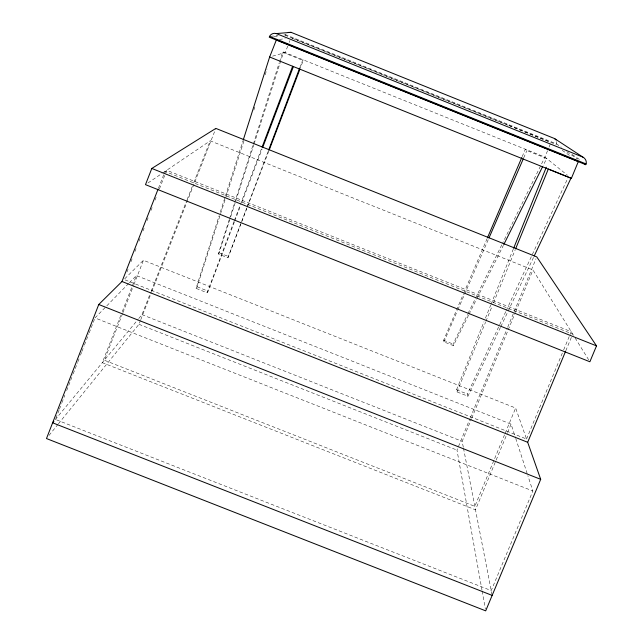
<?xml version="1.0" encoding="UTF-8"?>
<svg xmlns="http://www.w3.org/2000/svg" width="643" height="643" viewBox="0 0 643 643"><rect width="100%" height="100%" fill="white"/><g stroke="black" fill="none" stroke-linecap="round" stroke-linejoin="round"><path stroke-width="0.48" stroke-dasharray="3.21 2.41" d="M234.39 221.964L208.107 291.175L207.086 292.75L196.043 288.369L219.159 215.702M220.372 211.877L242.877 141.13M268.919 150.767L227.919 257.787L218.299 253.961L229.27 219.544M229.575 218.588L234.446 203.292M234.751 202.336L253.037 144.98M253.342 144.024L279.239 62.757M279.544 61.8L282.59 52.244L283.635 51.954L544.926 157.101L567.48 175.266M196.043 288.369L197.128 286.818L244.027 140.672M253.832 110.106L255.062 106.28M265.173 74.757L267.014 69.026M218.299 253.961L219.134 252.795L253.84 144.723M254.146 143.767L283.635 51.954M556.621 141.573L556.131 144.466L285.524 35.421L286.368 33.822M207.086 292.75L234.068 221.321M234.422 220.38L240.104 205.342M240.458 204.402L261.404 148.959M234.751 221.023L240.434 206.057M241.856 202.32L262.103 148.999M227.919 257.787L246.679 208.179M247.033 207.247L268.268 151.089M299.775 67.788L302.604 60.297L303.432 59.928L300.233 68.359M59.052 410.113L55.419 419.421L491.212 590.595L532.854 491.003L527.879 475.724M59.413 409.181L61.591 403.595M61.953 402.663L64.863 395.212M66.679 390.558L70.312 381.243M70.674 380.318L72.852 374.724M73.214 373.8L77.57 362.62M77.932 361.696L79.025 358.898M80.479 355.177L81.565 352.38M81.926 351.448L84.104 345.862M84.474 344.929L88.83 333.757M89.192 332.825L94.642 318.856M158.443 188.222L165.002 171.432L572.736 334.127M126.952 272.021L128.045 269.224M130.963 261.757L132.056 258.952M134.974 251.485L136.067 248.688M138.984 241.213L140.078 238.416M143.003 230.95L144.096 228.144M147.014 220.678L148.107 217.881M151.025 210.414L152.118 207.609M155.035 200.142L156.128 197.345M159.416 188.946L166.714 170.274L571.233 331.7L563.139 351.126M120.804 315.4L102.309 362.652L475.49 509.827L507.255 433.358M122.25 311.694L136.388 275.566L511.081 424.147L515.429 437.513M122.604 313.519L104.327 360.209L474.815 506.354L504.859 433.993M122.966 312.578L133.567 285.5M133.937 284.568L143.437 260.286L515.638 408.024L526.529 439.024L124.967 279.858M138.775 318.502L141.966 314.636L150.767 292.211M151.137 291.279L186.711 200.632M187.081 199.7L192.217 186.623M193.68 182.877L210.189 140.833L532.951 269.956L574.585 337.109M58.441 423.785L138.952 324.305L140.415 320.568M140.785 319.635L151.402 292.589M151.764 291.657L215.847 128.407M285.524 35.421L285.781 34.778L556.388 143.831L561.331 147.183M287.767 46.087L285.219 52.541L272.391 56.214M289.221 42.398L289.945 40.557M500.423 327.456L467.911 396.233L456.996 391.909L456.554 389.771L483.97 321.805M485.473 318.076L490.73 305.047M491.107 304.115L513.259 249.187M456.996 391.909L485.537 322.247M485.915 321.315L492.008 306.454M493.527 302.74L515.22 249.797M547.555 150.719L544.926 157.101L502.513 243.375M549.05 147.078L550.553 143.429M481.993 590.137L456.988 450.092L469.969 418.665M470.346 417.741L507.375 328.075M507.753 327.15L513.861 312.361M514.247 311.437L536.005 258.743M463.306 447.239L462.156 441.355L471.343 419.115M471.721 418.191L515.348 312.57M515.726 311.646L532.951 269.956M505.237 433.069L515.638 408.024M507.632 432.434L511.081 424.147M526.529 439.024L562.754 352.059M565.808 350.765L571.965 335.976M468.57 315.199L453.395 345.645L443.927 341.883L443.614 340.276L463.354 294.132M463.748 293.208L487.048 238.746M522.196 156.603L525.355 149.216L526.89 150.542L546.671 158.508L543.102 165.669M443.927 341.883L457.486 310.601M457.888 309.685L488.6 238.85M523.699 157.897L526.89 150.542M467.911 396.233L467.405 394.071L505.824 311.493M506.242 310.585L567.873 178.087M500.857 326.548L507.697 312.064M508.123 311.164L533.794 256.854M453.395 345.645L453.026 344.029L467.614 314.371M468.048 313.471L475.121 299.091M475.563 298.191L502.07 244.276M469.012 314.306L476.6 299.083M477.05 298.191L503.381 245.361M49.005 435.44L57.806 424.565M55.177 419.718L138.141 319.274M128.672 283.467L95.003 317.931L532.854 491.003M129.38 282.743L136.388 275.566M124.726 278.805L143.437 260.286M147.978 182.958L162.076 173.409M162.904 172.846L210.189 140.833M279.327 39.448L285.179 38.62M274.022 36.667L278.821 36.145M270.486 36.33L278.13 35.55M283.868 34.971L285.781 34.778M141.966 314.636L462.156 441.355M138.952 324.305L456.988 450.092M443.614 340.276L453.026 344.029M219.134 252.795L228.699 256.597M197.128 286.818L208.107 291.175M456.554 389.771L467.405 394.071M291.97 38.17L508.074 125.256M509.007 125.626L549.99 142.143M282.59 52.244L302.604 60.297M572.045 154.441L580.291 160.019M566.829 151.764L577.527 159.062M562.215 150.333L571.088 156.466M575.115 337.961L589.342 360.908M515.742 438.47L527.565 474.767M463.499 448.219L491.967 594.437M482.17 591.126L485.336 608.881"/><path stroke-width="0.96" d="M582.92 157.125L276.265 33.565C273.452 32.672 270.06 34.28 269.232 37.181L585.749 164.672C587.22 161.923 585.604 158.419 582.92 157.125L554.483 138.518L291.126 32.359L288.265 32.431M243.183 140.174L269.642 57.002L276.394 39.858M262.111 147.078L292.645 66.253M262.81 147.126L293.361 66.687M268.621 150.157L299.421 68.721M269.272 149.835L299.879 69.291M158.074 189.155L121.993 281.505L98.757 304.501L46.489 438.55L485.69 610.85L540.691 479.34L527.678 442.28L565.422 351.689M151.804 168.45L145.487 184.645L589.872 361.76L596.511 345.878L536.768 256.895L215.847 128.407L151.804 168.45L596.511 345.878M513.636 248.254L546.309 167.252M515.598 248.865L548.326 168.988L571.008 178.119L534.22 255.954M487.442 237.83L521.794 157.527M489.001 237.934L523.298 158.821M503.831 244.461L542.66 166.561M53.899 421.261L52.622 422.805L492.152 595.402M276.265 33.565L291.126 32.359M98.757 304.501L540.691 479.34M121.993 281.505L527.678 442.28M269.53 36.426L586.062 163.933M277.326 40.236L578.354 161.489L571.362 178.4L269.642 57.002M554.483 138.518L556.066 139.973M584.109 163.547L585.749 164.672"/></g></svg>
